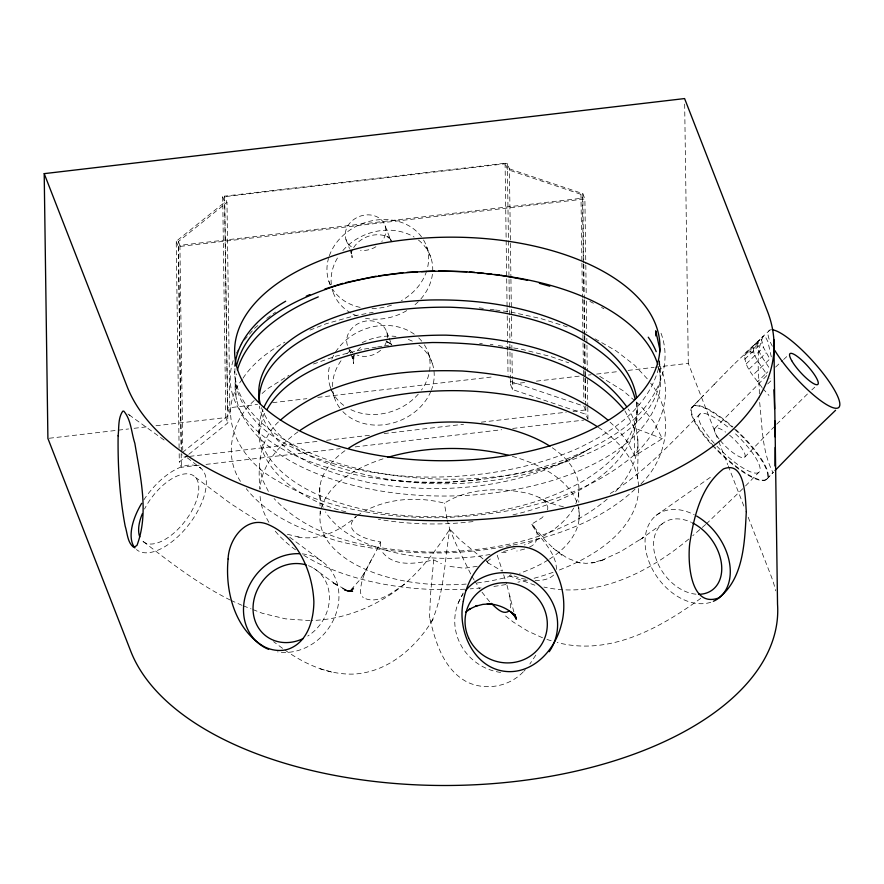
<?xml version="1.0" encoding="UTF-8"?>
<svg xmlns="http://www.w3.org/2000/svg" width="884" height="884" viewBox="0 0 884 884"><rect width="100%" height="100%" fill="white"/><g stroke="black" fill="none" stroke-linecap="round" stroke-linejoin="round"><path stroke-width="0.66" stroke-dasharray="4.42 3.31" d="M637.751 479.051C636.988 455.702 642.071 429.635 628.181 408.972M512.963 514.875C567.119 502.311 644.79 468.023 636.734 400.43M297.963 431.867A189.342 99.494 -0.8 0 0 259.995 489.195C257.399 464.531 260.073 437.436 280.239 420.309M637.861 439.028C638.469 459.05 628.657 477.625 615.22 491.902M556.467 569.451C556.202 551.594 539.737 538.809 531.593 524.179L541.726 517.958L545.141 514.643M382.827 552.622C394.75 567.672 417.502 563.406 433.701 559.892L430.563 593.96L429.602 615.739A14.962 2.519 -84.8 0 0 430.298 620.225L431.094 621.209L432.044 620.811C444.431 592.214 444.696 559.671 449.79 529.218L447.238 520.024M345.788 511.77C301.124 501.327 242.525 462.719 262.957 409.745M637.375 408.607C635.209 442.409 607.496 467.183 579.871 482.874C539.008 505.062 492.432 514.632 446.276 516.621C401.203 517.748 355.103 511.869 313.82 492.885C288.007 480.344 260.15 459.172 259.023 427.922M547.594 509.913C549.671 499.736 535.814 495.935 528.466 493.493C500.731 487.427 469.072 487.581 444.376 503.184C415.535 495.703 382.319 498.598 357.335 515.549M233.177 360.65C217.983 406.784 264.084 443.326 302.052 458.509C348.318 477.471 398.839 483.67 448.564 482.189C507.195 479.216 567.075 466.211 616.513 433.248C648.613 412.066 675.785 372.175 660.856 332.749M259.211 432.276L263.366 415.314L265.565 411.811M762.107 387.623C755.234 377.523 742.803 366.484 745.135 353.257L769.876 330.075M658.469 368.484C647.817 408.618 610.501 433.536 574.766 449.812C523.671 471.271 467.658 478.951 412.508 476.708C363.479 473.504 313.19 463.249 271.852 435.381C249.741 419.9 232.382 395.225 235.089 367.192M354.429 354.583L352.539 359.07L353.976 355.578L353.6 363.6L352.705 356.385L353.456 360.871L350.959 354.44M287.355 534.256L299.798 537.273L297.477 536.897C319.268 541.141 340.506 530.577 356.329 516.333C339.467 531.837 369.081 540.5 380.396 541.903C373.888 558.456 360.407 573.948 360.506 592.424A14.962 10.608 -52.5 0 0 363.258 597.595M458.221 603.076L463.15 593.031M371.888 558.876L363.6 574.368L365.037 571.959L359.744 579.959L349.611 591.308L353.489 588.004L348.849 591.429L353.954 588.91L347.545 591.827L353.556 590.324L346.528 591.462L352.97 591.241L344.528 590.368L350.97 591.495L341.832 588.457L347.898 590.888L332.086 582.114L337.522 585.683L313.787 568.29M236.393 353.213L242.216 342.473L255.078 327.743L259.344 324.34M535.803 655.143L529.836 664.05M242.26 379.324C214.79 414.132 240.061 459.404 273.731 478.653C322.804 508.731 381.645 517.704 438.365 517.759C505.515 515.869 576.025 501.593 629.651 458.818C656.381 437.138 675.774 398.739 659.641 365.258M242.978 378.23C253.266 362.716 268.858 351.136 284.935 342.13M482.995 558.909L460.012 539.793L449.79 529.218C431.878 556.909 410.905 583.882 381.479 600.015C360.108 612.258 336.031 619.894 311.323 620.513M433.061 619.364C415.657 647.85 387.424 672.868 352.539 674.116C327.666 674.503 304.416 663.917 284.526 649.762M353.677 247.63C360.816 236.15 377.059 231.254 389.203 237.465L385.888 235.929L389.28 238.293M641.044 483.791C668.017 457.879 675.078 413.115 650.602 383.159M771.301 356.838L767.887 341.633L765.522 337.091L763.4 336.008C754.185 354.517 760.096 377.667 759.234 397.723M691.807 407.767L703.498 395.424M766.616 479.305L773.367 472.2L772.66 471.957C761.389 449.757 762.24 423.303 759.29 399.06M523.869 671.21L525.306 669.707M767.036 478.874L773.257 472.387M744.693 457.216L773.92 427.071M714.394 384.186L692.128 407.093M714.891 428.331L767.19 375.181M745.566 485.935L758.605 472.542A41.504 10.984 44.1 0 0 734.04 432.497M714.062 384.54L724.946 373.391M700.139 413.867C671.276 442.796 643.254 473.713 607.916 494.952M776.716 424.209L808.02 393.435M724.659 373.689L735.145 363.114M742.803 488.708L706.603 523.637M734.891 363.379L759.986 339.655L758.063 340.859C755.676 350.617 764.074 359.39 768.771 367.236M744.306 355.711L761.456 339.357L763.456 347.412L769.854 358.948L752.737 375.269M747.135 351.987L750.229 351.92L758.826 343.633L755.787 343.644L753.831 344.87C751.356 355.556 760.98 364.926 766.096 373.435L757.422 381.8M744.682 359.269L761.875 342.87M746.251 363.821L763.456 347.412M748.958 369.203L766.141 352.827M767.677 383.976L771.511 380.275L769.964 378.319M357.335 350.44L361.125 346.837M766.096 373.435L767.787 371.832M775.588 367.081L782.638 360.44M783.633 359.512L786.76 356.617M811.81 389.899L814.772 387.17M607.186 499.162C558.655 539.66 492.642 551.55 431.016 552.124C375.855 550.135 313.488 540.931 274.073 498.543M705.631 524.51L692.769 535.715M635.043 489.183C601.44 520.422 556.423 536.356 512.123 545.229M254.238 400.529C231.741 420.298 223.188 455.448 240.448 481.338M262.084 393.513L266.979 389.126L289.024 375.258M523.162 671.962C508.963 686.846 485.537 690.901 467.083 682.006C443.934 669.74 435.646 642.867 429.989 619.12M762.218 336.981L763.4 336.008M179.109 448.177L176.214 241.31L224.779 202.237L222.702 196.911L507.317 163.551L509.394 168.866L510.411 241.962M181.364 451.967L178.424 241.52L226.978 202.436L224.525 196.149L505.084 163.253L507.526 169.551L580.954 194.325L582.434 198.149L583.341 262.791M182.435 452.486L229.939 414.264L226.978 202.436M199.165 465.194L181.364 467.282L179.297 461.967L187.739 455.172M188.8 454.321L227.851 422.883L224.779 202.237M266.791 318.384L275.587 312.096M688.724 539.096C649.11 572.18 596.733 599.009 543.936 587.064M486.918 561.705L491.847 557.959M662.392 523.693L639.585 540.102L643.895 537.107L620.645 551.627L599.507 561.318L604.291 559.528L591.705 562.876L596.601 562.401L585.926 563.34L576.611 562.334L580.49 563.141L567.241 558.158L553.174 548.179L561.981 555.163L560.423 553.925M656.094 515.449L712.891 475.537M700.758 598.346C660.016 628.27 609.275 656.226 557.163 642.491M404.596 584.147C393.314 591.595 377.534 605.485 363.258 597.595M529.538 547.008C539.549 543.262 539.251 530.323 531.593 524.179L545.936 541.063L554.169 548.986M610.059 422.121L618.612 430.276L628.104 442.829L634.579 455.956L662.337 438.663L653.63 421.712L640.491 405.646L635.408 401.281M309.964 330.097L326.34 323.688L354.164 315.864L373.17 312.295M313.444 364.031L335.843 356.153L361.821 349.688M524.654 549.019L516.786 551.063M477.294 566.257L464.321 568.246L449.956 566.445M510.786 545.483C453.636 556.765 393.91 555.395 337.445 540.953C303.908 530.864 268.592 516.996 246.282 488.708M364.418 349.047L376.308 347.147M377.634 346.937L382.916 346.097M384.242 345.887L389.524 345.047M178.424 241.52L179.905 245.332L582.434 198.149M176.214 241.31L178.292 246.636L584.888 198.966L585.794 263.786M224.525 196.149L227.486 407.966L257.598 404.441M272.648 402.673L306.858 398.662M317.809 397.38L494.355 376.683M49.261 438.254L128.633 428.95M134.103 428.309L149.153 426.552M155.993 425.745L225.785 417.568L227.851 422.883M510.455 378.628L510.399 384.197L526.82 382.275M536.4 381.148L580.191 376.02M588.401 375.059L591.131 374.739M596.612 374.098L618.502 371.523M628.082 370.407L654.083 367.357M655.453 367.192L688.293 363.346L718.239 440.276M188.336 456.509L182.866 457.161L181.872 454.608M189.706 456.354L318.406 441.271M326.627 440.298L370.44 435.171M384.131 433.558L463.536 424.254M481.338 422.165L566.224 412.22M573.075 411.414L585.396 409.966L585.363 407.215M206.016 464.398L340.174 448.663M355.235 446.906L501.714 429.734M512.676 428.442L583.86 420.099M473.017 521.571C441.624 525.361 409.524 524.687 378.363 519.251M480.498 479.714L448.564 482.189L416.596 482.178L385.302 479.703M501.659 552.423L506.985 552.29M535.063 580.512C541.428 580.622 548.5 579.771 553.384 575.307A14.962 12.487 20.2 0 0 554.843 573.561M310.008 620.612L285.532 618.844L262.57 613.352L252.305 609.341M479.658 343.423L482.31 343.633M479.227 307.842L483.316 308.383M490.123 309.278L494.211 309.82M495.57 309.997L510.554 311.975L540.522 318.483L567.219 326.859M490.266 344.252L492.963 344.683M498.344 345.545L521.217 349.18L550.588 356.473L568.699 362.805M525.759 579.186L520.333 578.302L510.576 574.688M563.351 506.654L556.655 505.272L544.986 500.941L547.914 502.234L539.759 497.791M320.107 668.845L332.738 672.37M750.229 351.92L754.35 353.092M546.931 639.464L552.047 640.977M509.394 168.866L582.81 193.651L584.888 198.966M510.399 384.197L512.477 389.524L585.893 414.298L587.551 418.552M534.908 585.219L511.77 576.744L508.654 574.898M624.889 410.839L634.182 427.933L662.337 438.663M242.028 605.341L231.597 600.678M243.31 605.838L251.023 608.844M386.12 341.544L390.684 343.368L387.369 341.843L390.761 344.207M542.533 637.784L527.748 631.054L513.273 622.049L503.593 614.413M599.706 376.341L623.209 390.805L634.392 400.408M433.701 559.892L441.47 563.672M230.359 600.081C198.414 584.214 169.971 562.323 141.959 540.478A41.504 20.42 -52.3 0 0 186.402 519.361A41.504 20.42 -52.3 0 0 190.093 474.2A41.504 20.42 -52.3 0 0 144.523 509.051M589.904 301.411L593.407 303.234M601.573 307.488L603.905 308.704M487.427 562.533L502.156 571.119M595.031 338.804L616.093 350.882L634.679 365.247L648.326 379.954M255.841 519.792L230.757 503.659L195.463 477.36M289.687 537.207L321.909 561.252M129.13 414.883L164.579 440.387M127.926 414.01L129.97 415.458M282.548 648.348L273.543 641.651M187.264 457.802L200.966 468.31M762.892 388.595L768.969 395.435M482.012 592.203L490.244 602.501M486.034 560.412L488.222 563.252M391.921 241.31L389.037 237.199L391.126 241.222M391.955 345.169L390.518 343.114L392.606 347.125M471.879 576.412L474.023 579.816M474.741 580.954L479.758 588.91M268.382 491.416L262.482 479.658L259.73 467.581M470.675 573.959L455.669 543.284L449.79 529.218M718.747 441.558L727.731 464.641M728.228 465.923L744.704 508.234M748.196 517.217L771.168 576.191A326.804 171.728 -0.8 0 1 775.611 590.832M585.396 409.966L583.915 406.154L510.488 381.38L508.532 376.341M426.707 246.879L430.851 257.52M385.115 225.785L390.629 239.929M428.176 352.782L432.32 363.423M386.595 331.699L388.595 336.837M389.104 338.13L391.601 344.561M345.976 239.531L349.478 248.526M349.976 249.818L351.976 254.957L351.224 250.47L352.119 257.697L351.81 253.719M328.837 281.222L330.218 284.77M332.053 289.51L332.981 291.875M348.948 349.302L350.451 353.158M330.318 387.137L334.461 397.778M227.486 407.966L229.939 414.264M497.206 555.163L502.399 570.865M503.637 574.722L506.51 583.727M261.399 407.634C277.72 449.315 325.997 465.282 365.998 474.818A189.342 99.494 -0.8 0 0 589.838 448.586C524.51 487.979 443.967 495.637 369.832 482.852C326.903 472.774 270.272 455.183 259.288 406.165M513.858 611.96L506.919 585.009M446.961 518.842L444.376 503.184M509.77 595.783L510.764 606.225A14.962 7.05 70 0 1 510.444 608.159M235.045 382.882L236.569 399.502M380.396 541.903L380.684 547.494M636.502 402.75L636.944 421.845M684.669 104.08L688.293 363.346M634.182 427.933L634.579 455.956M585.816 265.167L586.236 295.499M586.313 301.024L586.755 332.738M586.832 338.252L586.91 343.777M586.932 345.147L587.296 371.357M587.407 379.623L587.772 405.833M587.794 407.204L587.971 419.624M582.81 193.651L583.771 262.603M583.794 263.985L584.28 298.461M584.302 299.842L584.777 334.318M584.799 335.688L584.899 342.583M584.91 343.964L585.274 370.164M585.296 371.545L585.374 377.059M585.396 378.44L585.76 404.64M585.783 406.021L585.893 414.298M583.363 264.161L583.783 294.427M583.86 299.93L584.335 334.318M584.357 335.688L584.457 342.572M584.479 343.942L584.843 370.076M584.854 371.457L584.932 376.96M584.954 378.33L585.285 401.712M580.954 194.325L581.893 261.73M581.915 263.101L582.39 297.488M582.412 298.869L582.888 333.246M582.91 334.627L583.009 341.5M583.031 342.882L583.396 369.015M583.407 370.385L583.484 375.888M583.506 377.269L583.838 400.651M578.677 492.996L578.81 502.267M578.876 507.56L579.042 519.472M510.433 243.343L510.919 277.819M510.93 279.2L511.339 308.151M511.361 309.533L511.438 315.047M511.449 316.428L511.781 339.876M511.858 345.39L512.322 378.485M512.344 379.866L512.477 389.524M507.317 163.551L509.957 342.859M509.847 344.207L510.311 377.302M505.084 163.253L506.676 277.421M506.698 278.791L507.073 306.306M507.096 307.676L507.195 314.56M507.217 315.931L507.692 350.318M507.714 351.699L508.035 375.081M319.809 487.338L320.063 505.869M320.141 511.173L320.174 513.814M222.702 196.911L225.785 417.568M179.905 245.332L182.767 450.276M178.292 246.636L181.098 447.978M181.176 453.492L181.364 467.282M179.187 453.691L179.297 461.967M659.685 361.003L659.784 373.435M659.011 360.473A212.889 107.351 0.5 0 1 460.94 479.084A212.889 107.351 0.5 0 1 234.746 371.335M658.492 367.081A212.679 111.76 -0.8 0 1 450.21 495.99A212.679 111.76 -0.8 0 1 236.426 373.899M638.568 488.454A189.342 99.494 -0.8 0 1 558.224 570.423M553.03 572.335A189.342 99.494 -0.8 0 1 532.676 578.644M527.361 580.014A189.342 99.494 -0.8 0 1 517.925 582.191M505.902 584.534A189.342 99.494 -0.8 0 1 492.222 586.633M481.117 587.926A189.342 99.494 -0.8 0 1 470.2 588.843M464.763 589.175A189.342 99.494 -0.8 0 1 303.322 555.03M295.554 549.826A189.342 99.494 -0.8 0 1 273.543 529.008M268.902 522.289A189.342 99.494 -0.8 0 1 259.973 494.554M598.335 427.337A189.342 99.494 -0.8 0 1 638.557 487.095M552.301 447.757A129.683 68.145 -0.8 0 1 574.335 506.863M573.672 508.09A129.683 68.145 -0.8 0 1 524.345 544.964M515.239 548.157A129.683 68.145 -0.8 0 1 502.057 551.87M490.156 554.423A129.683 68.145 -0.8 0 1 325.577 511.924M323.157 507.361A129.683 68.145 -0.8 0 1 346.241 449.801M143.794 499.946A51.869 25.526 -52.3 0 1 198.37 466.575A51.869 25.526 -52.3 0 1 190.016 523.074A51.869 25.526 -52.3 0 1 136.468 549.539M302.217 553.881A51.869 45.051 -52.1 0 1 337.334 609.231A51.869 45.051 -52.1 0 1 277.543 651.884M308.461 565.694A41.504 36.034 -52.1 0 1 329.412 598.103A41.504 36.034 -52.1 0 1 307.743 636.049M500.642 672.437A51.869 49.681 26.9 0 1 463.139 593.915M710.769 602.28A51.869 36.708 53.8 0 1 645.983 551.163A51.869 36.708 53.8 0 1 694.238 514.753M695.962 594.192A41.504 29.371 53.8 0 1 653.652 546.964A41.504 29.371 53.8 0 1 691.542 522.433M710.515 443.392A51.869 13.724 44.1 0 1 709.211 410.364A51.869 13.724 44.1 0 1 767.776 474.852A51.869 13.724 44.1 0 1 712.294 445.337M758.605 472.542A41.504 10.984 44.1 0 1 715.189 444.343M714.305 443.37A41.504 10.984 44.1 0 1 699.708 414.187A41.504 10.984 44.1 0 1 730.04 428.939M577.606 504.421A129.683 68.145 -0.8 0 1 549.251 559.252M548.091 559.981A129.683 68.145 -0.8 0 1 519.571 573.318M511.593 575.882A129.683 68.145 -0.8 0 1 476.885 582.998M466.166 584.07A129.683 68.145 -0.8 0 1 326.981 540.036A129.683 68.145 -0.8 0 1 383.612 458.652M512.333 456.365A129.683 68.145 -0.8 0 1 576.677 501.747M424.386 344.826A51.869 43.305 -21.3 0 1 421.491 390.043M418.287 394.098A51.869 43.305 -21.3 0 1 349.39 408.916M343.743 405.38A51.869 43.305 -21.3 0 1 329.997 364.296M331.787 359.213A51.869 43.305 -21.3 0 1 334.925 353.059M335.589 351.998A51.869 43.305 -21.3 0 1 414.751 334.55M418.729 337.92A51.869 43.305 -21.3 0 1 422.187 341.732M347.445 345.434A20.752 17.326 -21.3 0 1 365.446 321.113A20.752 17.326 -21.3 0 1 387.214 338.506M386.728 340.837A20.752 17.326 -21.3 0 1 384.75 345.335M380.617 350.263A20.752 17.326 -21.3 0 1 357.07 355.048M352.827 352.738A20.752 17.326 -21.3 0 1 349.545 349.456M423.569 239.995A51.869 43.305 -21.3 0 1 427.016 269.719M426.641 270.99A51.869 43.305 -21.3 0 1 401.402 300.659M391.513 305.135A51.869 43.305 -21.3 0 1 371.744 308.582M360.142 307.389A51.869 43.305 -21.3 0 1 332.638 289.19M330.218 284.736A51.869 43.305 -21.3 0 1 328.517 258.382M329.323 255.841A51.869 43.305 -21.3 0 1 371.987 220.757A51.869 43.305 -21.3 0 1 421.48 236.824M351.346 246.824A20.752 17.326 -21.3 0 1 350.384 222.492A20.752 17.326 -21.3 0 1 378.418 217.597A20.752 17.326 -21.3 0 1 381.822 241.509M375.921 246.746A20.752 17.326 -21.3 0 1 360.517 250.327M418.452 240.072A51.869 43.305 -21.3 0 1 420.088 299.809M418.287 301.687A51.869 43.305 -21.3 0 1 413.336 306.074M406.717 310.627A51.869 43.305 -21.3 0 1 365.534 318.284M357.037 315.886A51.869 43.305 -21.3 0 1 352.064 313.654M350.871 313.002A51.869 43.305 -21.3 0 1 332.262 289.466M331.334 284.46A51.869 43.305 -21.3 0 1 337.589 257.785M342.87 250.559A51.869 43.305 -21.3 0 1 414.121 237.067M418.894 345.191A51.869 43.305 -21.3 0 1 431.37 390.087M430.851 391.358A51.869 43.305 -21.3 0 1 389.899 423.745A51.869 43.305 -21.3 0 1 342.108 410.795M339.688 407.833A51.869 43.305 -21.3 0 1 332.981 391.645M332.561 386.562A51.869 43.305 -21.3 0 1 341.909 359.49M347.014 353.611A51.869 43.305 -21.3 0 1 351.965 349.224M362.153 342.716A51.869 43.305 -21.3 0 1 395.955 336.439M408.264 339.412A51.869 43.305 -21.3 0 1 414.43 342.296M729.62 435.215A20.752 5.492 44.1 0 1 744.24 457.525A20.752 5.492 44.1 0 1 719.775 439.923M719.035 438.972A20.752 5.492 44.1 0 1 725.642 432.121M735.742 429.502A51.869 13.735 44.1 0 1 766.793 479.095A51.869 13.735 44.1 0 1 715.046 447.403M714.084 446.398A51.869 13.735 44.1 0 1 692.548 406.662A51.869 13.735 44.1 0 1 732.891 426.928M772.362 346.219A51.869 11.879 47.8 0 1 771.61 329.765M352.506 249.664L351.058 253.155L352.473 249.785"/><path stroke-width="1.33" d="M774.914 465.99L775.213 447.437M259.1 402.242C258.349 365.423 293.941 342.263 323.809 328.815C363.843 312.494 407.325 306.637 450.365 307.223C493.482 308.859 536.765 317.047 575.76 336.053C601.286 349.965 627.574 369.446 635.176 399.016M659.674 352.263L659.873 349.556L655.74 330.804L655.806 335.898M236.547 365.888C247.277 320.781 295.709 299.333 335.677 285.852C389.148 270.272 445.856 267.675 500.863 275.488A212.679 111.76 -0.8 0 1 657.773 364.539M263.907 407.347C276.604 379.987 305.201 364.65 331.942 353.711C368.33 340.218 407.314 334.959 446 335.158C510.676 337.732 586.269 351.125 626.767 406.839M267.023 409.48C281.609 383.512 310.207 369.91 336.76 359.247C367.578 348.771 399.888 343.766 432.364 342.528C499.935 342.649 576.909 354.782 623.342 408.695M775.025 470.531L808.175 436.641L835.568 410.298M509.051 610.988C502.709 615.673 495.548 607.054 491.217 603.374M280.239 420.309C329.555 377.346 399.214 368.827 462.288 371.015C513.714 374.717 567.561 386.75 608.159 420.309M465.691 612.137L470.664 608.601L469.106 609.319L477.294 605.496L475.747 606.214L482.852 604.38L490.167 603.894L487.272 603.728C497.04 604.081 506.598 607.783 513.825 614.413L511.062 612.148L515.759 617.474L513.67 614.071L516.378 618.634L514.654 614.513M306.251 296.173L309.875 294.593M324.848 289.013L342.848 283.333M345.467 282.637L376.076 276.206M378.761 275.852L402.916 272.681M44.2 173.64L684.592 98.566L767.467 311.411A326.804 171.728 -0.8 0 1 512.532 516.565A326.804 171.728 -0.8 0 1 127.075 386.485L44.2 173.64L47.902 438.42L130.777 651.265A326.804 171.728 -0.8 0 0 489.57 783.876A326.804 171.728 -0.8 0 0 777.533 604.291L773.843 339.511M406.905 272.371L417.502 271.83M421.48 271.62L434.729 270.946M438.729 270.946L466.785 271.675M469.437 271.852L474.708 272.405M477.338 272.681L483.924 273.366M486.565 273.642L491.824 274.195M494.465 274.471L499.736 275.023M501.062 275.267L527.571 280.25M539.362 283.311L549.804 286.228M514.632 614.623L516.223 619.198L514.643 614.369M260.294 404.032C252.117 373.28 277.896 346.462 302.472 332.24C341.047 310.24 385.789 301.82 429.734 300.007C483.272 298.902 538.444 307.621 585.562 334.196C609.021 348.384 632.259 369.269 636.524 397.712M773.942 389.778L774.616 408.751M774.848 420.883L775.113 436.928M237.376 370.064A212.679 111.76 -0.8 0 1 318.295 296.891M234.912 366.175A212.889 107.351 0.5 0 1 285.676 301.212M648.259 337.202A212.889 107.351 0.5 0 1 656.204 351.666M300.328 430.232A189.342 99.494 -0.8 0 1 597.175 426.574M348.462 448.298A129.683 68.145 -0.8 0 1 549.97 446.221M134.898 547.936A51.869 25.526 -52.3 0 1 141.661 503.339M139.782 536.853A41.504 20.42 -52.3 0 1 142.39 513.637M268.581 649.342A51.869 45.051 -52.1 0 1 246.128 593.341A51.869 45.051 -52.1 0 1 299.51 553.693M303.113 638.602A41.504 36.034 -52.1 0 1 253.067 606.733A41.504 36.034 -52.1 0 1 306.207 564.931M465.47 590.81A51.869 49.681 26.9 0 1 536.002 582.998A51.869 49.681 26.9 0 1 549.218 651.707M696.658 516.079A51.869 36.708 53.8 0 1 729.278 561.627A51.869 36.708 53.8 0 1 713.366 601.297M692.636 522.974A41.504 29.371 53.8 0 1 721.62 565.384A41.504 29.371 53.8 0 1 698.537 594.302M387.634 457.404A129.683 68.145 -0.8 0 1 508.411 455.304M772.671 329.842A51.869 11.879 47.8 0 1 825.921 377.114A51.869 11.879 47.8 0 1 828.872 405.9A51.869 11.879 47.8 0 1 774.793 350.44M118.124 435.79C117.727 466.034 119.583 496.421 125.185 526.179C127.384 532.986 127.329 541.848 133.13 546.865L134.467 547.097L136.998 545.329C149.208 512.886 140.302 476.421 134.843 443.304C131.362 432.795 131.197 419.812 123.815 411.115L122.754 411.182C117.87 418.231 119.119 427.646 118.124 435.79M746.317 511.714C744.648 540.909 744.14 578.313 718.736 597.927C689.829 608.568 687.509 560.931 689.774 543.207C693.94 516.676 701.012 486.134 723.432 468.951C745.665 459.945 745.179 499.106 746.317 511.714M228.116 558.964C224.923 591.076 234.724 629.651 264.338 646.779C271.543 650.359 280.018 651.641 287.808 649.32C307.411 642.767 313.721 620.325 313.875 601.75C312.538 571.02 297.333 536.566 267.432 524.223C245.851 515.67 228.669 539.339 228.116 558.964M463.315 601.297C456.73 631.463 474.962 670.801 508.974 671.641C535.019 672.017 555.218 648.966 561.196 625.198C570.755 592.39 553.859 542.433 512.952 546.776C486.156 550.312 467.581 575.97 463.315 601.297M339.401 446.365A212.679 111.76 -0.8 0 0 659.928 347.732A212.679 111.76 -0.8 0 0 342.484 252.758A212.679 111.76 -0.8 0 0 339.401 446.365M468.542 637.729A41.504 39.747 26.9 0 0 539.395 647.596A41.504 39.747 26.9 0 0 510.609 583.109A41.504 39.747 26.9 0 0 468.542 637.729M791.688 360.628A20.752 4.752 47.8 0 0 816.562 384.717A20.752 4.752 47.8 0 0 803.468 361.733A20.752 4.752 47.8 0 0 791.688 360.628"/></g></svg>
